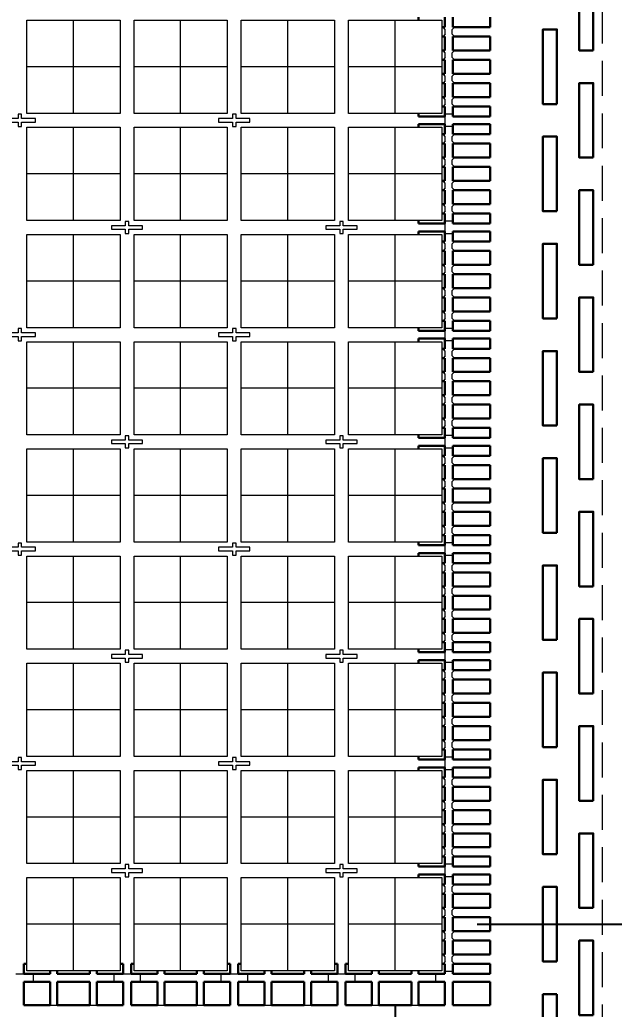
# Model space of a CAD drawing. Extents: x 1030 to 1169, y -270 to -166.
# Drawn here: x 1144.39 to 1157.14, y -256.31 to -235.08 of the extents above; entities that cross this region are included whole.
import ezdxf

# ---------------------------------------------------------------- set-up
doc = ezdxf.new("R2010")
doc.units = 0
doc.header["$LTSCALE"] = 3
doc.header["$MEASUREMENT"] = 0
for name, pattern in [('CENTER', [2, 1.25, -0.25, 0.25, -0.25]), ('HIDDEN', [0.375, 0.25, -0.125]), ('PHANTOM', [2.5, 1.25, -0.25, 0.25, -0.25, 0.25, -0.25])]:
    doc.linetypes.add(name, pattern=pattern)
for name, color, linetype, lineweight in [('CLIN', 1, 'CENTER', 15), ('DIM', 4, 'Continuous', 13), ('FULL METAL', 33, 'HIDDEN', 15), ('HIDN', 6, 'HIDDEN', 15), ('HIDN2', 3, 'HIDDEN', 15), ('OBJ1', 7, 'Continuous', 30), ('OBJ3', 40, 'Continuous', 30), ('PHANTOM', 5, 'PHANTOM', 15), ('SAW', 2, 'HIDDEN', 15)]:
    doc.layers.add(name, color=color, linetype=linetype, lineweight=lineweight)
doc.dimstyles.new('3DEC X 1', dxfattribs={"dimtxt": 1.778, "dimasz": 2.54, "dimexe": 0.762, "dimexo": 0.762, "dimgap": 0.762, "dimtad": 0, "dimdec": 3, "dimzin": 0, "dimdsep": 46, "dimtxsty": 'Standard', "dimcen": 0, "dimadec": 0, "dimazin": 0, "dimtfac": 1, "dimtdec": 3, "dimtofl": 0, "dimtmove": 0, "dimatfit": 3, "dimfxl": 1, "dimtolj": 1, "dimtzin": 0, "dimarcsym": 0})

# ---------------------------------------------------------------- blocks, each defined once
blk = doc.blocks.new('*D4')
at = {"layer": 'Defpoints', "color": 0, "transparency": 16777216}
for p in [(1588.991, -344.469), (1593.441, -347.069), (1588.991, -354.778)]:
    blk.add_point(p, dxfattribs=at)
at = {"layer": 'DIM', "color": 0, "lineweight": -2, "transparency": 16777216}
for p, q in [((1588.991, -345.231), (1588.991, -355.54)), ((1593.441, -347.831), (1593.441, -355.54)), ((1586.451, -354.778), (1583.911, -354.778)), ((1595.981, -354.778), (1598.521, -354.778))]:
    blk.add_line(p, q, dxfattribs=at)
at = {"layer": 'DIM', "color": 0, "transparency": 16777216}
for points in [[(1586.451, -354.355), (1586.451, -355.201), (1588.991, -354.778)], [(1595.981, -354.355), (1595.981, -355.201), (1593.441, -354.778)]]:
    blk.add_solid(points, dxfattribs=at)
at = {"layer": 'DIM', "color": 0, "transparency": 16777216, "insert": (1602.691, -354.778), "char_height": 1.778, "attachment_point": 5}
blk.add_mtext('\\A1;4.450', dxfattribs=at)
blk = doc.blocks.new('*D5')
at = {"layer": 'Defpoints', "color": 0, "transparency": 16777216}
for p in [(1589.991, -343.469), (1602.101, -343.469), (1593.441, -347.069)]:
    blk.add_point(p, dxfattribs=at)
at = {"layer": 'DIM', "color": 0, "lineweight": -2, "transparency": 16777216}
for p, q in [((1602.101, -340.929), (1602.101, -338.389)), ((1590.753, -343.469), (1602.863, -343.469)), ((1594.203, -347.069), (1602.863, -347.069)), ((1602.101, -349.609), (1602.101, -352.149))]:
    blk.add_line(p, q, dxfattribs=at)
at = {"layer": 'DIM', "color": 0, "transparency": 16777216}
for points in [[(1601.677, -340.929), (1602.524, -340.929), (1602.101, -343.469)], [(1601.677, -349.609), (1602.524, -349.609), (1602.101, -347.069)]]:
    blk.add_solid(points, dxfattribs=at)
at = {"layer": 'DIM', "color": 0, "transparency": 16777216, "insert": (1602.101, -334.367), "char_height": 1.778, "attachment_point": 5, "rotation": 90}
blk.add_mtext('\\A1;3.600', dxfattribs=at)

msp = doc.modelspace()

# ---------------------------------------------------------------- linework, layer by layer
at = {"layer": 'CLIN'}
for p, q in [((1145.5382, -237.0839), (1145.5382, -235.0839)), ((1147.8382, -237.0839), (1147.8382, -235.0839)), ((1150.1382, -237.0839), (1150.1382, -235.0839)), ((1152.4382, -237.0839), (1152.4382, -235.0839)), ((1146.5382, -236.0839), (1144.5382, -236.0839)), ((1148.8382, -236.0839), (1146.8382, -236.0839)), ((1151.1382, -236.0839), (1149.1382, -236.0839)), ((1153.4382, -236.0839), (1151.4382, -236.0839)), ((1145.5382, -239.3839), (1145.5382, -237.3839)), ((1147.8382, -239.3839), (1147.8382, -237.3839)), ((1150.1382, -239.3839), (1150.1382, -237.3839)), ((1152.4382, -239.3839), (1152.4382, -237.3839)), ((1146.5382, -238.3839), (1144.5382, -238.3839)), ((1148.8382, -238.3839), (1146.8382, -238.3839)), ((1151.1382, -238.3839), (1149.1382, -238.3839)), ((1153.4382, -238.3839), (1151.4382, -238.3839)), ((1145.5382, -241.6839), (1145.5382, -239.6839)), ((1147.8382, -241.6839), (1147.8382, -239.6839)), ((1150.1382, -241.6839), (1150.1382, -239.6839)), ((1152.4382, -241.6839), (1152.4382, -239.6839)), ((1146.5382, -240.6839), (1144.5382, -240.6839)), ((1148.8382, -240.6839), (1146.8382, -240.6839)), ((1151.1382, -240.6839), (1149.1382, -240.6839)), ((1153.4382, -240.6839), (1151.4382, -240.6839)), ((1145.5382, -243.9839), (1145.5382, -241.9839)), ((1147.8382, -243.9839), (1147.8382, -241.9839)), ((1150.1382, -243.9839), (1150.1382, -241.9839)), ((1152.4382, -243.9839), (1152.4382, -241.9839)), ((1146.5382, -242.9839), (1144.5382, -242.9839)), ((1148.8382, -242.9839), (1146.8382, -242.9839)), ((1151.1382, -242.9839), (1149.1382, -242.9839)), ((1153.4382, -242.9839), (1151.4382, -242.9839)), ((1145.5382, -246.2839), (1145.5382, -244.2839)), ((1147.8382, -246.2839), (1147.8382, -244.2839)), ((1150.1382, -246.2839), (1150.1382, -244.2839)), ((1152.4382, -246.2839), (1152.4382, -244.2839)), ((1146.5382, -245.2839), (1144.5382, -245.2839)), ((1148.8382, -245.2839), (1146.8382, -245.2839)), ((1151.1382, -245.2839), (1149.1382, -245.2839)), ((1153.4382, -245.2839), (1151.4382, -245.2839)), ((1145.5382, -248.5839), (1145.5382, -246.5839)), ((1147.8382, -248.5839), (1147.8382, -246.5839)), ((1150.1382, -248.5839), (1150.1382, -246.5839)), ((1152.4382, -248.5839), (1152.4382, -246.5839)), ((1146.5382, -247.5839), (1144.5382, -247.5839)), ((1148.8382, -247.5839), (1146.8382, -247.5839)), ((1151.1382, -247.5839), (1149.1382, -247.5839)), ((1153.4382, -247.5839), (1151.4382, -247.5839)), ((1145.5382, -250.8839), (1145.5382, -248.8839)), ((1147.8382, -250.8839), (1147.8382, -248.8839)), ((1150.1382, -250.8839), (1150.1382, -248.8839)), ((1152.4382, -250.8839), (1152.4382, -248.8839)), ((1146.5382, -249.8839), (1144.5382, -249.8839)), ((1148.8382, -249.8839), (1146.8382, -249.8839)), ((1151.1382, -249.8839), (1149.1382, -249.8839)), ((1153.4382, -249.8839), (1151.4382, -249.8839)), ((1145.5382, -253.1839), (1145.5382, -251.1839)), ((1147.8382, -253.1839), (1147.8382, -251.1839)), ((1150.1382, -253.1839), (1150.1382, -251.1839)), ((1152.4382, -253.1839), (1152.4382, -251.1839)), ((1146.5382, -252.1839), (1144.5382, -252.1839)), ((1148.8382, -252.1839), (1146.8382, -252.1839)), ((1151.1382, -252.1839), (1149.1382, -252.1839)), ((1153.4382, -252.1839), (1151.4382, -252.1839)), ((1145.5382, -255.4839), (1145.5382, -253.4839)), ((1147.8382, -255.4839), (1147.8382, -253.4839)), ((1150.1382, -255.4839), (1150.1382, -253.4839)), ((1152.4382, -255.4839), (1152.4382, -253.4839)), ((1146.5382, -254.4839), (1144.5382, -254.4839)), ((1148.8382, -254.4839), (1146.8382, -254.4839)), ((1151.1382, -254.4839), (1149.1382, -254.4839)), ((1153.4382, -254.4839), (1151.4382, -254.4839))]:
    msp.add_line(p, q, dxfattribs=at)
at = {"layer": 'FULL METAL'}
for points in [[(1144.0532, -237.2719), (1144.3502, -237.2719), (1144.3502, -237.3639), (1144.4262, -237.3639), (1144.4262, -237.2719), (1144.7232, -237.2719), (1144.7232, -237.1959), (1144.4262, -237.1959), (1144.4262, -237.1039), (1144.3502, -237.1039), (1144.3502, -237.1959), (1144.0532, -237.1959)], [(1148.6532, -237.2719), (1148.9502, -237.2719), (1148.9502, -237.3639), (1149.0262, -237.3639), (1149.0262, -237.2719), (1149.3232, -237.2719), (1149.3232, -237.1959), (1149.0262, -237.1959), (1149.0262, -237.1039), (1148.9502, -237.1039), (1148.9502, -237.1959), (1148.6532, -237.1959)], [(1146.3532, -239.5719), (1146.6502, -239.5719), (1146.6502, -239.6639), (1146.7262, -239.6639), (1146.7262, -239.5719), (1147.0232, -239.5719), (1147.0232, -239.4959), (1146.7262, -239.4959), (1146.7262, -239.4039), (1146.6502, -239.4039), (1146.6502, -239.4959), (1146.3532, -239.4959)], [(1150.9532, -239.5719), (1151.2502, -239.5719), (1151.2502, -239.6639), (1151.3262, -239.6639), (1151.3262, -239.5719), (1151.6232, -239.5719), (1151.6232, -239.4959), (1151.3262, -239.4959), (1151.3262, -239.4039), (1151.2502, -239.4039), (1151.2502, -239.4959), (1150.9532, -239.4959)], [(1144.0532, -241.8719), (1144.3502, -241.8719), (1144.3502, -241.9639), (1144.4262, -241.9639), (1144.4262, -241.8719), (1144.7232, -241.8719), (1144.7232, -241.7959), (1144.4262, -241.7959), (1144.4262, -241.7039), (1144.3502, -241.7039), (1144.3502, -241.7959), (1144.0532, -241.7959)], [(1148.6532, -241.8719), (1148.9502, -241.8719), (1148.9502, -241.9639), (1149.0262, -241.9639), (1149.0262, -241.8719), (1149.3232, -241.8719), (1149.3232, -241.7959), (1149.0262, -241.7959), (1149.0262, -241.7039), (1148.9502, -241.7039), (1148.9502, -241.7959), (1148.6532, -241.7959)], [(1146.3532, -244.1719), (1146.6502, -244.1719), (1146.6502, -244.2639), (1146.7262, -244.2639), (1146.7262, -244.1719), (1147.0232, -244.1719), (1147.0232, -244.0959), (1146.7262, -244.0959), (1146.7262, -244.0039), (1146.6502, -244.0039), (1146.6502, -244.0959), (1146.3532, -244.0959)], [(1150.9532, -244.1719), (1151.2502, -244.1719), (1151.2502, -244.2639), (1151.3262, -244.2639), (1151.3262, -244.1719), (1151.6232, -244.1719), (1151.6232, -244.0959), (1151.3262, -244.0959), (1151.3262, -244.0039), (1151.2502, -244.0039), (1151.2502, -244.0959), (1150.9532, -244.0959)], [(1144.0532, -246.4719), (1144.3502, -246.4719), (1144.3502, -246.5639), (1144.4262, -246.5639), (1144.4262, -246.4719), (1144.7232, -246.4719), (1144.7232, -246.3959), (1144.4262, -246.3959), (1144.4262, -246.3039), (1144.3502, -246.3039), (1144.3502, -246.3959), (1144.0532, -246.3959)], [(1148.6532, -246.4719), (1148.9502, -246.4719), (1148.9502, -246.5639), (1149.0262, -246.5639), (1149.0262, -246.4719), (1149.3232, -246.4719), (1149.3232, -246.3959), (1149.0262, -246.3959), (1149.0262, -246.3039), (1148.9502, -246.3039), (1148.9502, -246.3959), (1148.6532, -246.3959)], [(1146.3532, -248.7719), (1146.6502, -248.7719), (1146.6502, -248.8639), (1146.7262, -248.8639), (1146.7262, -248.7719), (1147.0232, -248.7719), (1147.0232, -248.6959), (1146.7262, -248.6959), (1146.7262, -248.6039), (1146.6502, -248.6039), (1146.6502, -248.6959), (1146.3532, -248.6959)], [(1150.9532, -248.7719), (1151.2502, -248.7719), (1151.2502, -248.8639), (1151.3262, -248.8639), (1151.3262, -248.7719), (1151.6232, -248.7719), (1151.6232, -248.6959), (1151.3262, -248.6959), (1151.3262, -248.6039), (1151.2502, -248.6039), (1151.2502, -248.6959), (1150.9532, -248.6959)], [(1144.0532, -251.0719), (1144.3502, -251.0719), (1144.3502, -251.1639), (1144.4262, -251.1639), (1144.4262, -251.0719), (1144.7232, -251.0719), (1144.7232, -250.9959), (1144.4262, -250.9959), (1144.4262, -250.9039), (1144.3502, -250.9039), (1144.3502, -250.9959), (1144.0532, -250.9959)], [(1148.6532, -251.0719), (1148.9502, -251.0719), (1148.9502, -251.1639), (1149.0262, -251.1639), (1149.0262, -251.0719), (1149.3232, -251.0719), (1149.3232, -250.9959), (1149.0262, -250.9959), (1149.0262, -250.9039), (1148.9502, -250.9039), (1148.9502, -250.9959), (1148.6532, -250.9959)], [(1146.3532, -253.3719), (1146.6502, -253.3719), (1146.6502, -253.4639), (1146.7262, -253.4639), (1146.7262, -253.3719), (1147.0232, -253.3719), (1147.0232, -253.2959), (1146.7262, -253.2959), (1146.7262, -253.2039), (1146.6502, -253.2039), (1146.6502, -253.2959), (1146.3532, -253.2959)], [(1150.9532, -253.3719), (1151.2502, -253.3719), (1151.2502, -253.4639), (1151.3262, -253.4639), (1151.3262, -253.3719), (1151.6232, -253.3719), (1151.6232, -253.2959), (1151.3262, -253.2959), (1151.3262, -253.2039), (1151.2502, -253.2039), (1151.2502, -253.2959), (1150.9532, -253.2959)]]:
    msp.add_lwpolyline(points, close=True, dxfattribs=at)
at = {"layer": 'HIDN'}
msp.add_lwpolyline([(1156.8882, -191.0839), (1039.8882, -191.0839), (1039.8882, -258.0839), (1156.8882, -258.0839)], close=True, dxfattribs=at)
at = {"layer": 'HIDN2'}
for p, q in [((1153.6732, -237.0989), (1153.5032, -237.0989)), ((1153.5032, -237.1489), (1153.5032, -237.3189)), ((1153.6732, -237.3689), (1153.5032, -237.3689)), ((1153.6732, -239.3989), (1153.5032, -239.3989)), ((1153.5032, -239.4489), (1153.5032, -239.6189)), ((1153.6732, -239.6689), (1153.5032, -239.6689)), ((1153.6732, -241.6989), (1153.5032, -241.6989)), ((1153.5032, -241.7489), (1153.5032, -241.9189)), ((1153.6732, -241.9689), (1153.5032, -241.9689)), ((1153.6732, -243.9989), (1153.5032, -243.9989)), ((1153.5032, -244.0489), (1153.5032, -244.2189)), ((1153.6732, -244.2689), (1153.5032, -244.2689)), ((1153.6732, -246.2989), (1153.5032, -246.2989)), ((1153.5032, -246.3489), (1153.5032, -246.5189)), ((1153.6732, -246.5689), (1153.5032, -246.5689)), ((1153.6732, -248.5989), (1153.5032, -248.5989)), ((1153.5032, -248.6489), (1153.5032, -248.8189)), ((1153.6732, -248.8689), (1153.5032, -248.8689)), ((1153.6732, -250.8989), (1153.5032, -250.8989)), ((1153.5032, -250.9489), (1153.5032, -251.1189)), ((1153.6732, -251.1689), (1153.5032, -251.1689)), ((1153.6732, -253.1989), (1153.5032, -253.1989)), ((1153.5032, -253.2489), (1153.5032, -253.4189)), ((1153.6732, -253.4689), (1153.5032, -253.4689)), ((1144.3032, -255.5489), (1144.4732, -255.5489)), ((1144.6732, -255.5489), (1144.6732, -255.7189)), ((1146.4032, -255.5489), (1146.4032, -255.7189)), ((1146.6032, -255.5489), (1146.7732, -255.5489)), ((1146.9732, -255.5489), (1146.9732, -255.7189)), ((1148.7032, -255.5489), (1148.7032, -255.7189)), ((1148.9032, -255.5489), (1149.0732, -255.5489)), ((1149.2732, -255.5489), (1149.2732, -255.7189)), ((1151.0032, -255.5489), (1151.0032, -255.7189)), ((1151.2032, -255.5489), (1151.3732, -255.5489)), ((1151.5732, -255.5489), (1151.5732, -255.7189)), ((1153.3032, -255.5489), (1153.3032, -255.7189)), ((1153.6732, -255.4989), (1153.5032, -255.4989)), ((1145.0382, -256.2189), (1145.1882, -256.2189)), ((1145.8882, -256.2189), (1146.0382, -256.2189)), ((1147.3382, -256.2189), (1147.4882, -256.2189)), ((1148.1882, -256.2189), (1148.3382, -256.2189)), ((1149.6382, -256.2189), (1149.7882, -256.2189)), ((1150.4882, -256.2189), (1150.6382, -256.2189)), ((1151.9382, -256.2189), (1152.0882, -256.2189)), ((1152.7882, -256.2189), (1152.9382, -256.2189))]:
    msp.add_line(p, q, dxfattribs=at)
at = {"layer": 'OBJ1'}
for p, q in [((1155.6062, -256.8019), (1155.6062, -255.9839)), ((1155.6062, -255.9839), (1155.9062, -255.9839)), ((1155.9062, -255.9839), (1155.9062, -257.1019))]:
    msp.add_line(p, q, dxfattribs=at)
for points in [[(1156.6882, -235.7339), (1156.3882, -235.7339), (1156.3882, -234.1339), (1156.6882, -234.1339)], [(1155.9062, -236.8839), (1155.6062, -236.8839), (1155.6062, -235.2839), (1155.9062, -235.2839)], [(1156.6882, -238.0339), (1156.3882, -238.0339), (1156.3882, -236.4339), (1156.6882, -236.4339)], [(1155.9062, -239.1839), (1155.6062, -239.1839), (1155.6062, -237.5839), (1155.9062, -237.5839)], [(1156.6882, -240.3339), (1156.3882, -240.3339), (1156.3882, -238.7339), (1156.6882, -238.7339)], [(1155.9062, -241.4839), (1155.6062, -241.4839), (1155.6062, -239.8839), (1155.9062, -239.8839)], [(1156.6882, -242.6339), (1156.3882, -242.6339), (1156.3882, -241.0339), (1156.6882, -241.0339)], [(1155.9062, -243.7839), (1155.6062, -243.7839), (1155.6062, -242.1839), (1155.9062, -242.1839)], [(1156.6882, -244.9339), (1156.3882, -244.9339), (1156.3882, -243.3339), (1156.6882, -243.3339)], [(1155.9062, -246.0839), (1155.6062, -246.0839), (1155.6062, -244.4839), (1155.9062, -244.4839)], [(1156.6882, -247.2339), (1156.3882, -247.2339), (1156.3882, -245.6339), (1156.6882, -245.6339)], [(1155.9062, -248.3839), (1155.6062, -248.3839), (1155.6062, -246.7839), (1155.9062, -246.7839)], [(1156.6882, -249.5339), (1156.3882, -249.5339), (1156.3882, -247.9339), (1156.6882, -247.9339)], [(1155.9062, -250.6839), (1155.6062, -250.6839), (1155.6062, -249.0839), (1155.9062, -249.0839)], [(1156.6882, -251.8339), (1156.3882, -251.8339), (1156.3882, -250.2339), (1156.6882, -250.2339)], [(1155.9062, -252.9839), (1155.6062, -252.9839), (1155.6062, -251.3839), (1155.9062, -251.3839)], [(1156.6882, -254.1339), (1156.3882, -254.1339), (1156.3882, -252.5339), (1156.6882, -252.5339)], [(1155.9062, -255.2839), (1155.6062, -255.2839), (1155.6062, -253.6839), (1155.9062, -253.6839)], [(1156.6882, -256.4339), (1156.3882, -256.4339), (1156.3882, -254.8339), (1156.6882, -254.8339)]]:
    msp.add_lwpolyline(points, close=True, dxfattribs=at)
at = {"layer": 'OBJ3'}
for p, q in [((1152.9382, -235.0839), (1152.9382, -235.0189)), ((1153.5032, -235.2339), (1153.5032, -235.0189)), ((1153.6732, -235.2339), (1153.6732, -235.0189)), ((1154.4732, -235.0189), (1154.4732, -235.2339)), ((1153.4382, -235.2339), (1153.5032, -235.2339)), ((1154.4732, -235.2339), (1153.6732, -235.2339)), ((1153.4382, -235.4339), (1153.5032, -235.4339)), ((1153.5032, -235.7339), (1153.5032, -235.4339)), ((1153.6732, -235.7339), (1153.6732, -235.4339)), ((1154.4732, -235.4339), (1153.6732, -235.4339)), ((1154.4732, -235.4339), (1154.4732, -235.7339)), ((1153.4382, -235.7339), (1153.5032, -235.7339)), ((1154.4732, -235.7339), (1153.6732, -235.7339)), ((1153.4382, -235.9339), (1153.5032, -235.9339)), ((1153.5032, -236.2339), (1153.5032, -235.9339)), ((1153.6732, -236.2339), (1153.6732, -235.9339)), ((1154.4732, -235.9339), (1153.6732, -235.9339)), ((1154.4732, -235.9339), (1154.4732, -236.2339)), ((1153.4382, -236.2339), (1153.5032, -236.2339)), ((1154.4732, -236.2339), (1153.6732, -236.2339)), ((1153.4382, -236.4339), (1153.5032, -236.4339)), ((1153.5032, -236.7339), (1153.5032, -236.4339)), ((1153.6732, -236.7339), (1153.6732, -236.4339)), ((1154.4732, -236.4339), (1153.6732, -236.4339)), ((1154.4732, -236.4339), (1154.4732, -236.7339)), ((1153.4382, -236.7339), (1153.5032, -236.7339)), ((1153.4382, -236.9339), (1153.5032, -236.9339)), ((1153.4382, -236.9339), (1153.5032, -236.9339)), ((1153.5032, -237.1489), (1153.5032, -236.9339)), ((1153.5032, -237.1489), (1153.5032, -236.9339)), ((1154.4732, -236.7339), (1153.6732, -236.7339)), ((1153.6732, -237.1489), (1153.6732, -236.9339)), ((1154.4732, -236.9339), (1153.6732, -236.9339)), ((1154.4732, -236.9339), (1154.4732, -237.1489)), ((1152.9382, -237.0839), (1152.9382, -237.1489)), ((1152.9382, -237.0839), (1152.9382, -237.1489)), ((1153.5032, -237.1489), (1152.9382, -237.1489)), ((1152.9382, -237.1489), (1153.5032, -237.1489)), ((1153.6732, -237.1489), (1154.4732, -237.1489)), ((1153.5032, -237.3189), (1152.9382, -237.3189)), ((1152.9382, -237.3839), (1152.9382, -237.3189)), ((1153.5032, -237.5339), (1153.5032, -237.3189)), ((1154.4732, -237.3189), (1153.6732, -237.3189)), ((1153.6732, -237.5339), (1153.6732, -237.3189)), ((1154.4732, -237.3189), (1154.4732, -237.5339)), ((1153.4382, -237.5339), (1153.5032, -237.5339)), ((1154.4732, -237.5339), (1153.6732, -237.5339)), ((1153.4382, -237.7339), (1153.5032, -237.7339)), ((1153.5032, -238.0339), (1153.5032, -237.7339)), ((1153.6732, -238.0339), (1153.6732, -237.7339)), ((1154.4732, -237.7339), (1153.6732, -237.7339)), ((1154.4732, -237.7339), (1154.4732, -238.0339)), ((1153.4382, -238.0339), (1153.5032, -238.0339)), ((1154.4732, -238.0339), (1153.6732, -238.0339)), ((1153.4382, -238.2339), (1153.5032, -238.2339)), ((1153.5032, -238.5339), (1153.5032, -238.2339)), ((1153.6732, -238.5339), (1153.6732, -238.2339)), ((1154.4732, -238.2339), (1153.6732, -238.2339)), ((1154.4732, -238.2339), (1154.4732, -238.5339)), ((1153.4382, -238.5339), (1153.5032, -238.5339)), ((1154.4732, -238.5339), (1153.6732, -238.5339)), ((1153.4382, -238.7339), (1153.5032, -238.7339)), ((1153.5032, -239.0339), (1153.5032, -238.7339)), ((1153.6732, -239.0339), (1153.6732, -238.7339)), ((1154.4732, -238.7339), (1153.6732, -238.7339)), ((1154.4732, -238.7339), (1154.4732, -239.0339)), ((1153.4382, -239.0339), (1153.5032, -239.0339)), ((1154.4732, -239.0339), (1153.6732, -239.0339)), ((1153.4382, -239.2339), (1153.5032, -239.2339)), ((1153.4382, -239.2339), (1153.5032, -239.2339)), ((1153.5032, -239.4489), (1153.5032, -239.2339)), ((1153.5032, -239.4489), (1153.5032, -239.2339)), ((1153.6732, -239.4489), (1153.6732, -239.2339)), ((1154.4732, -239.2339), (1153.6732, -239.2339)), ((1154.4732, -239.2339), (1154.4732, -239.4489)), ((1152.9382, -239.3839), (1152.9382, -239.4489)), ((1152.9382, -239.3839), (1152.9382, -239.4489)), ((1153.5032, -239.4489), (1152.9382, -239.4489)), ((1152.9382, -239.4489), (1153.5032, -239.4489)), ((1153.6732, -239.4489), (1154.4732, -239.4489)), ((1153.5032, -239.6189), (1152.9382, -239.6189)), ((1152.9382, -239.6839), (1152.9382, -239.6189)), ((1153.5032, -239.8339), (1153.5032, -239.6189)), ((1154.4732, -239.6189), (1153.6732, -239.6189)), ((1153.6732, -239.8339), (1153.6732, -239.6189)), ((1154.4732, -239.6189), (1154.4732, -239.8339)), ((1153.4382, -239.8339), (1153.5032, -239.8339)), ((1154.4732, -239.8339), (1153.6732, -239.8339)), ((1153.4382, -240.0339), (1153.5032, -240.0339)), ((1153.5032, -240.3339), (1153.5032, -240.0339)), ((1153.6732, -240.3339), (1153.6732, -240.0339)), ((1154.4732, -240.0339), (1153.6732, -240.0339)), ((1154.4732, -240.0339), (1154.4732, -240.3339)), ((1153.4382, -240.3339), (1153.5032, -240.3339)), ((1154.4732, -240.3339), (1153.6732, -240.3339)), ((1153.4382, -240.5339), (1153.5032, -240.5339)), ((1153.5032, -240.8339), (1153.5032, -240.5339)), ((1153.6732, -240.8339), (1153.6732, -240.5339)), ((1154.4732, -240.5339), (1153.6732, -240.5339)), ((1154.4732, -240.5339), (1154.4732, -240.8339)), ((1153.4382, -240.8339), (1153.5032, -240.8339)), ((1154.4732, -240.8339), (1153.6732, -240.8339)), ((1153.4382, -241.0339), (1153.5032, -241.0339)), ((1153.5032, -241.3339), (1153.5032, -241.0339)), ((1153.6732, -241.3339), (1153.6732, -241.0339)), ((1154.4732, -241.0339), (1153.6732, -241.0339)), ((1154.4732, -241.0339), (1154.4732, -241.3339)), ((1153.4382, -241.3339), (1153.5032, -241.3339)), ((1154.4732, -241.3339), (1153.6732, -241.3339)), ((1153.4382, -241.5339), (1153.5032, -241.5339)), ((1153.4382, -241.5339), (1153.5032, -241.5339)), ((1153.5032, -241.7489), (1153.5032, -241.5339)), ((1153.5032, -241.7489), (1153.5032, -241.5339)), ((1153.6732, -241.7489), (1153.6732, -241.5339)), ((1154.4732, -241.5339), (1153.6732, -241.5339)), ((1154.4732, -241.5339), (1154.4732, -241.7489)), ((1152.9382, -241.6839), (1152.9382, -241.7489)), ((1152.9382, -241.6839), (1152.9382, -241.7489)), ((1153.5032, -241.7489), (1152.9382, -241.7489)), ((1152.9382, -241.7489), (1153.5032, -241.7489)), ((1153.6732, -241.7489), (1154.4732, -241.7489)), ((1153.5032, -241.9189), (1152.9382, -241.9189)), ((1152.9382, -241.9839), (1152.9382, -241.9189)), ((1153.5032, -242.1339), (1153.5032, -241.9189)), ((1154.4732, -241.9189), (1153.6732, -241.9189)), ((1153.6732, -242.1339), (1153.6732, -241.9189)), ((1154.4732, -241.9189), (1154.4732, -242.1339)), ((1153.4382, -242.1339), (1153.5032, -242.1339)), ((1154.4732, -242.1339), (1153.6732, -242.1339)), ((1153.4382, -242.3339), (1153.5032, -242.3339)), ((1153.5032, -242.6339), (1153.5032, -242.3339)), ((1153.6732, -242.6339), (1153.6732, -242.3339)), ((1154.4732, -242.3339), (1153.6732, -242.3339)), ((1154.4732, -242.3339), (1154.4732, -242.6339)), ((1153.4382, -242.6339), (1153.5032, -242.6339)), ((1154.4732, -242.6339), (1153.6732, -242.6339)), ((1153.4382, -242.8339), (1153.5032, -242.8339)), ((1153.5032, -243.1339), (1153.5032, -242.8339)), ((1153.6732, -243.1339), (1153.6732, -242.8339)), ((1154.4732, -242.8339), (1153.6732, -242.8339)), ((1154.4732, -242.8339), (1154.4732, -243.1339)), ((1153.4382, -243.1339), (1153.5032, -243.1339)), ((1154.4732, -243.1339), (1153.6732, -243.1339)), ((1153.4382, -243.3339), (1153.5032, -243.3339)), ((1153.5032, -243.6339), (1153.5032, -243.3339)), ((1153.6732, -243.6339), (1153.6732, -243.3339)), ((1154.4732, -243.3339), (1153.6732, -243.3339)), ((1154.4732, -243.3339), (1154.4732, -243.6339)), ((1153.4382, -243.6339), (1153.5032, -243.6339)), ((1154.4732, -243.6339), (1153.6732, -243.6339)), ((1153.4382, -243.8339), (1153.5032, -243.8339)), ((1153.4382, -243.8339), (1153.5032, -243.8339)), ((1153.5032, -244.0489), (1153.5032, -243.8339)), ((1153.5032, -244.0489), (1153.5032, -243.8339)), ((1153.6732, -244.0489), (1153.6732, -243.8339)), ((1154.4732, -243.8339), (1153.6732, -243.8339)), ((1154.4732, -243.8339), (1154.4732, -244.0489)), ((1152.9382, -243.9839), (1152.9382, -244.0489)), ((1152.9382, -243.9839), (1152.9382, -244.0489)), ((1153.5032, -244.0489), (1152.9382, -244.0489)), ((1152.9382, -244.0489), (1153.5032, -244.0489)), ((1153.6732, -244.0489), (1154.4732, -244.0489)), ((1153.5032, -244.2189), (1152.9382, -244.2189)), ((1152.9382, -244.2839), (1152.9382, -244.2189)), ((1153.5032, -244.4339), (1153.5032, -244.2189)), ((1154.4732, -244.2189), (1153.6732, -244.2189)), ((1153.6732, -244.4339), (1153.6732, -244.2189)), ((1154.4732, -244.2189), (1154.4732, -244.4339)), ((1153.4382, -244.4339), (1153.5032, -244.4339)), ((1154.4732, -244.4339), (1153.6732, -244.4339)), ((1153.4382, -244.6339), (1153.5032, -244.6339)), ((1153.5032, -244.9339), (1153.5032, -244.6339)), ((1153.6732, -244.9339), (1153.6732, -244.6339)), ((1154.4732, -244.6339), (1153.6732, -244.6339)), ((1154.4732, -244.6339), (1154.4732, -244.9339)), ((1153.4382, -244.9339), (1153.5032, -244.9339)), ((1154.4732, -244.9339), (1153.6732, -244.9339)), ((1153.4382, -245.1339), (1153.5032, -245.1339)), ((1153.5032, -245.4339), (1153.5032, -245.1339)), ((1153.6732, -245.4339), (1153.6732, -245.1339)), ((1154.4732, -245.1339), (1153.6732, -245.1339)), ((1154.4732, -245.1339), (1154.4732, -245.4339)), ((1153.4382, -245.4339), (1153.5032, -245.4339)), ((1154.4732, -245.4339), (1153.6732, -245.4339)), ((1153.4382, -245.6339), (1153.5032, -245.6339)), ((1153.5032, -245.9339), (1153.5032, -245.6339)), ((1153.6732, -245.9339), (1153.6732, -245.6339)), ((1154.4732, -245.6339), (1153.6732, -245.6339)), ((1154.4732, -245.6339), (1154.4732, -245.9339)), ((1153.4382, -245.9339), (1153.5032, -245.9339)), ((1154.4732, -245.9339), (1153.6732, -245.9339)), ((1152.9382, -246.2839), (1152.9382, -246.3489)), ((1152.9382, -246.2839), (1152.9382, -246.3489)), ((1153.4382, -246.1339), (1153.5032, -246.1339)), ((1153.4382, -246.1339), (1153.5032, -246.1339)), ((1153.5032, -246.3489), (1153.5032, -246.1339)), ((1153.5032, -246.3489), (1153.5032, -246.1339)), ((1153.6732, -246.3489), (1153.6732, -246.1339)), ((1154.4732, -246.1339), (1153.6732, -246.1339)), ((1154.4732, -246.1339), (1154.4732, -246.3489)), ((1153.5032, -246.3489), (1152.9382, -246.3489)), ((1152.9382, -246.3489), (1153.5032, -246.3489)), ((1153.6732, -246.3489), (1154.4732, -246.3489)), ((1153.5032, -246.5189), (1152.9382, -246.5189)), ((1152.9382, -246.5839), (1152.9382, -246.5189)), ((1153.5032, -246.7339), (1153.5032, -246.5189)), ((1154.4732, -246.5189), (1153.6732, -246.5189)), ((1153.6732, -246.7339), (1153.6732, -246.5189)), ((1154.4732, -246.5189), (1154.4732, -246.7339)), ((1153.4382, -246.7339), (1153.5032, -246.7339)), ((1154.4732, -246.7339), (1153.6732, -246.7339)), ((1153.4382, -246.9339), (1153.5032, -246.9339)), ((1153.5032, -247.2339), (1153.5032, -246.9339)), ((1153.6732, -247.2339), (1153.6732, -246.9339)), ((1154.4732, -246.9339), (1153.6732, -246.9339)), ((1154.4732, -246.9339), (1154.4732, -247.2339)), ((1153.4382, -247.2339), (1153.5032, -247.2339)), ((1154.4732, -247.2339), (1153.6732, -247.2339)), ((1153.4382, -247.4339), (1153.5032, -247.4339)), ((1153.5032, -247.7339), (1153.5032, -247.4339)), ((1153.6732, -247.7339), (1153.6732, -247.4339)), ((1154.4732, -247.4339), (1153.6732, -247.4339)), ((1154.4732, -247.4339), (1154.4732, -247.7339)), ((1153.4382, -247.7339), (1153.5032, -247.7339)), ((1154.4732, -247.7339), (1153.6732, -247.7339)), ((1153.4382, -247.9339), (1153.5032, -247.9339)), ((1153.5032, -248.2339), (1153.5032, -247.9339)), ((1153.6732, -248.2339), (1153.6732, -247.9339)), ((1154.4732, -247.9339), (1153.6732, -247.9339)), ((1154.4732, -247.9339), (1154.4732, -248.2339)), ((1153.4382, -248.2339), (1153.5032, -248.2339)), ((1154.4732, -248.2339), (1153.6732, -248.2339)), ((1152.9382, -248.5839), (1152.9382, -248.6489)), ((1152.9382, -248.5839), (1152.9382, -248.6489)), ((1153.4382, -248.4339), (1153.5032, -248.4339)), ((1153.4382, -248.4339), (1153.5032, -248.4339)), ((1153.5032, -248.6489), (1153.5032, -248.4339)), ((1153.5032, -248.6489), (1153.5032, -248.4339)), ((1153.6732, -248.6489), (1153.6732, -248.4339)), ((1154.4732, -248.4339), (1153.6732, -248.4339)), ((1154.4732, -248.4339), (1154.4732, -248.6489)), ((1153.5032, -248.6489), (1152.9382, -248.6489)), ((1152.9382, -248.6489), (1153.5032, -248.6489)), ((1153.5032, -248.8189), (1152.9382, -248.8189)), ((1152.9382, -248.8839), (1152.9382, -248.8189)), ((1153.5032, -249.0339), (1153.5032, -248.8189)), ((1153.6732, -248.6489), (1154.4732, -248.6489)), ((1154.4732, -248.8189), (1153.6732, -248.8189)), ((1153.6732, -249.0339), (1153.6732, -248.8189)), ((1154.4732, -248.8189), (1154.4732, -249.0339)), ((1153.4382, -249.0339), (1153.5032, -249.0339)), ((1154.4732, -249.0339), (1153.6732, -249.0339)), ((1153.4382, -249.2339), (1153.5032, -249.2339)), ((1153.5032, -249.5339), (1153.5032, -249.2339)), ((1153.6732, -249.5339), (1153.6732, -249.2339)), ((1154.4732, -249.2339), (1153.6732, -249.2339)), ((1154.4732, -249.2339), (1154.4732, -249.5339)), ((1153.4382, -249.5339), (1153.5032, -249.5339)), ((1154.4732, -249.5339), (1153.6732, -249.5339)), ((1153.4382, -249.7339), (1153.5032, -249.7339)), ((1153.5032, -250.0339), (1153.5032, -249.7339)), ((1153.6732, -250.0339), (1153.6732, -249.7339)), ((1154.4732, -249.7339), (1153.6732, -249.7339)), ((1154.4732, -249.7339), (1154.4732, -250.0339)), ((1153.4382, -250.0339), (1153.5032, -250.0339)), ((1154.4732, -250.0339), (1153.6732, -250.0339)), ((1153.4382, -250.2339), (1153.5032, -250.2339)), ((1153.5032, -250.5339), (1153.5032, -250.2339)), ((1153.6732, -250.5339), (1153.6732, -250.2339)), ((1154.4732, -250.2339), (1153.6732, -250.2339)), ((1154.4732, -250.2339), (1154.4732, -250.5339)), ((1153.4382, -250.5339), (1153.5032, -250.5339)), ((1153.4382, -250.7339), (1153.5032, -250.7339)), ((1153.4382, -250.7339), (1153.5032, -250.7339)), ((1153.5032, -250.9489), (1153.5032, -250.7339)), ((1153.5032, -250.9489), (1153.5032, -250.7339)), ((1154.4732, -250.5339), (1153.6732, -250.5339)), ((1153.6732, -250.9489), (1153.6732, -250.7339)), ((1154.4732, -250.7339), (1153.6732, -250.7339)), ((1154.4732, -250.7339), (1154.4732, -250.9489)), ((1152.9382, -250.8839), (1152.9382, -250.9489)), ((1152.9382, -250.8839), (1152.9382, -250.9489)), ((1153.5032, -250.9489), (1152.9382, -250.9489)), ((1152.9382, -250.9489), (1153.5032, -250.9489)), ((1153.6732, -250.9489), (1154.4732, -250.9489)), ((1153.5032, -251.1189), (1152.9382, -251.1189)), ((1152.9382, -251.1839), (1152.9382, -251.1189)), ((1153.5032, -251.3339), (1153.5032, -251.1189)), ((1154.4732, -251.1189), (1153.6732, -251.1189)), ((1153.6732, -251.3339), (1153.6732, -251.1189)), ((1154.4732, -251.1189), (1154.4732, -251.3339)), ((1153.4382, -251.3339), (1153.5032, -251.3339)), ((1154.4732, -251.3339), (1153.6732, -251.3339)), ((1153.4382, -251.5339), (1153.5032, -251.5339)), ((1153.5032, -251.8339), (1153.5032, -251.5339)), ((1153.6732, -251.8339), (1153.6732, -251.5339)), ((1154.4732, -251.5339), (1153.6732, -251.5339)), ((1154.4732, -251.5339), (1154.4732, -251.8339)), ((1153.4382, -251.8339), (1153.5032, -251.8339)), ((1154.4732, -251.8339), (1153.6732, -251.8339)), ((1153.4382, -252.0339), (1153.5032, -252.0339)), ((1153.5032, -252.3339), (1153.5032, -252.0339)), ((1153.6732, -252.3339), (1153.6732, -252.0339)), ((1154.4732, -252.0339), (1153.6732, -252.0339)), ((1154.4732, -252.0339), (1154.4732, -252.3339)), ((1153.4382, -252.3339), (1153.5032, -252.3339)), ((1154.4732, -252.3339), (1153.6732, -252.3339)), ((1153.4382, -252.5339), (1153.5032, -252.5339)), ((1153.5032, -252.8339), (1153.5032, -252.5339)), ((1153.6732, -252.8339), (1153.6732, -252.5339)), ((1154.4732, -252.5339), (1153.6732, -252.5339)), ((1154.4732, -252.5339), (1154.4732, -252.8339)), ((1153.4382, -252.8339), (1153.5032, -252.8339)), ((1154.4732, -252.8339), (1153.6732, -252.8339)), ((1153.4382, -253.0339), (1153.5032, -253.0339)), ((1153.4382, -253.0339), (1153.5032, -253.0339)), ((1153.5032, -253.2489), (1153.5032, -253.0339)), ((1153.5032, -253.2489), (1153.5032, -253.0339)), ((1153.6732, -253.2489), (1153.6732, -253.0339)), ((1154.4732, -253.0339), (1153.6732, -253.0339)), ((1154.4732, -253.0339), (1154.4732, -253.2489)), ((1152.9382, -253.1839), (1152.9382, -253.2489)), ((1152.9382, -253.1839), (1152.9382, -253.2489)), ((1153.5032, -253.2489), (1152.9382, -253.2489)), ((1152.9382, -253.2489), (1153.5032, -253.2489)), ((1153.6732, -253.2489), (1154.4732, -253.2489)), ((1153.5032, -253.4189), (1152.9382, -253.4189)), ((1152.9382, -253.4839), (1152.9382, -253.4189)), ((1153.5032, -253.6339), (1153.5032, -253.4189)), ((1154.4732, -253.4189), (1153.6732, -253.4189)), ((1153.6732, -253.6339), (1153.6732, -253.4189)), ((1154.4732, -253.4189), (1154.4732, -253.6339)), ((1153.4382, -253.6339), (1153.5032, -253.6339)), ((1154.4732, -253.6339), (1153.6732, -253.6339)), ((1153.4382, -253.8339), (1153.5032, -253.8339)), ((1153.5032, -254.1339), (1153.5032, -253.8339)), ((1153.6732, -254.1339), (1153.6732, -253.8339)), ((1154.4732, -253.8339), (1153.6732, -253.8339)), ((1154.4732, -253.8339), (1154.4732, -254.1339)), ((1153.4382, -254.1339), (1153.5032, -254.1339)), ((1154.4732, -254.1339), (1153.6732, -254.1339)), ((1153.4382, -254.3339), (1153.5032, -254.3339)), ((1153.5032, -254.6339), (1153.5032, -254.3339)), ((1153.6732, -254.6339), (1153.6732, -254.3339)), ((1154.4732, -254.3339), (1153.6732, -254.3339)), ((1154.4732, -254.3339), (1154.4732, -254.6339)), ((1153.4382, -254.6339), (1153.5032, -254.6339)), ((1154.4732, -254.6339), (1153.6732, -254.6339)), ((1153.4382, -254.8339), (1153.5032, -254.8339)), ((1153.5032, -255.1339), (1153.5032, -254.8339)), ((1153.6732, -255.1339), (1153.6732, -254.8339)), ((1154.4732, -254.8339), (1153.6732, -254.8339)), ((1154.4732, -254.8339), (1154.4732, -255.1339)), ((1153.4382, -255.1339), (1153.5032, -255.1339)), ((1154.4732, -255.1339), (1153.6732, -255.1339)), ((1144.4732, -255.5489), (1144.4732, -255.3339)), ((1144.5382, -255.3339), (1144.4732, -255.3339)), ((1146.5382, -255.3339), (1146.6032, -255.3339)), ((1146.6032, -255.5489), (1146.6032, -255.3339)), ((1146.7732, -255.5489), (1146.7732, -255.3339)), ((1146.8382, -255.3339), (1146.7732, -255.3339)), ((1148.8382, -255.3339), (1148.9032, -255.3339)), ((1148.9032, -255.5489), (1148.9032, -255.3339)), ((1149.0732, -255.5489), (1149.0732, -255.3339)), ((1149.1382, -255.3339), (1149.0732, -255.3339)), ((1151.1382, -255.3339), (1151.2032, -255.3339)), ((1151.2032, -255.5489), (1151.2032, -255.3339)), ((1151.3732, -255.5489), (1151.3732, -255.3339)), ((1151.4382, -255.3339), (1151.3732, -255.3339)), ((1153.4382, -255.3339), (1153.5032, -255.3339)), ((1153.4382, -255.3339), (1153.5032, -255.3339)), ((1153.5032, -255.5489), (1153.5032, -255.3339)), ((1153.5032, -255.5489), (1153.5032, -255.3339)), ((1153.6732, -255.5489), (1153.6732, -255.3339)), ((1154.4732, -255.3339), (1153.6732, -255.3339)), ((1154.4732, -255.3339), (1154.4732, -255.5489)), ((1145.0382, -255.5489), (1144.4732, -255.5489)), ((1145.0382, -255.4839), (1145.0382, -255.5489)), ((1145.1882, -255.4839), (1145.1882, -255.5489)), ((1145.8882, -255.5489), (1145.1882, -255.5489)), ((1145.8882, -255.4839), (1145.8882, -255.5489)), ((1146.0382, -255.4839), (1146.0382, -255.5489)), ((1146.6032, -255.5489), (1146.0382, -255.5489)), ((1147.3382, -255.5489), (1146.7732, -255.5489)), ((1147.3382, -255.4839), (1147.3382, -255.5489)), ((1147.4882, -255.4839), (1147.4882, -255.5489)), ((1148.1882, -255.5489), (1147.4882, -255.5489)), ((1148.1882, -255.4839), (1148.1882, -255.5489)), ((1148.3382, -255.4839), (1148.3382, -255.5489)), ((1148.9032, -255.5489), (1148.3382, -255.5489)), ((1149.6382, -255.5489), (1149.0732, -255.5489)), ((1149.6382, -255.4839), (1149.6382, -255.5489)), ((1149.7882, -255.4839), (1149.7882, -255.5489)), ((1150.4882, -255.5489), (1149.7882, -255.5489)), ((1150.4882, -255.4839), (1150.4882, -255.5489)), ((1150.6382, -255.4839), (1150.6382, -255.5489)), ((1151.2032, -255.5489), (1150.6382, -255.5489)), ((1151.9382, -255.5489), (1151.3732, -255.5489)), ((1151.9382, -255.4839), (1151.9382, -255.5489)), ((1152.0882, -255.4839), (1152.0882, -255.5489)), ((1152.7882, -255.5489), (1152.0882, -255.5489)), ((1152.7882, -255.4839), (1152.7882, -255.5489)), ((1152.9382, -255.4839), (1152.9382, -255.5489)), ((1152.9382, -255.4839), (1152.9382, -255.5489)), ((1153.5032, -255.5489), (1152.9382, -255.5489)), ((1152.9382, -255.5489), (1153.5032, -255.5489)), ((1153.6732, -255.5489), (1154.4732, -255.5489)), ((1144.4732, -255.7189), (1145.0382, -255.7189)), ((1144.4732, -256.2189), (1144.4732, -255.7189)), ((1145.0382, -256.2189), (1145.0382, -255.7189)), ((1145.1882, -255.7189), (1145.8882, -255.7189)), ((1145.1882, -256.2189), (1145.1882, -255.7189)), ((1145.8882, -256.2189), (1145.8882, -255.7189)), ((1146.0382, -255.7189), (1146.6032, -255.7189)), ((1146.0382, -256.2189), (1146.0382, -255.7189)), ((1146.6032, -256.2189), (1146.6032, -255.7189)), ((1146.7732, -255.7189), (1147.3382, -255.7189)), ((1146.7732, -256.2189), (1146.7732, -255.7189)), ((1147.3382, -256.2189), (1147.3382, -255.7189)), ((1147.4882, -255.7189), (1148.1882, -255.7189)), ((1147.4882, -256.2189), (1147.4882, -255.7189)), ((1148.1882, -256.2189), (1148.1882, -255.7189)), ((1148.3382, -255.7189), (1148.9032, -255.7189)), ((1148.3382, -256.2189), (1148.3382, -255.7189)), ((1148.9032, -256.2189), (1148.9032, -255.7189)), ((1149.0732, -255.7189), (1149.6382, -255.7189)), ((1149.0732, -256.2189), (1149.0732, -255.7189)), ((1149.6382, -256.2189), (1149.6382, -255.7189)), ((1149.7882, -255.7189), (1150.4882, -255.7189)), ((1149.7882, -256.2189), (1149.7882, -255.7189)), ((1150.4882, -256.2189), (1150.4882, -255.7189)), ((1150.6382, -255.7189), (1151.2032, -255.7189)), ((1150.6382, -256.2189), (1150.6382, -255.7189)), ((1151.2032, -256.2189), (1151.2032, -255.7189)), ((1151.3732, -255.7189), (1151.9382, -255.7189)), ((1151.3732, -256.2189), (1151.3732, -255.7189)), ((1151.9382, -256.2189), (1151.9382, -255.7189)), ((1152.0882, -255.7189), (1152.7882, -255.7189)), ((1152.0882, -256.2189), (1152.0882, -255.7189)), ((1152.7882, -256.2189), (1152.7882, -255.7189)), ((1152.9382, -255.7189), (1153.5032, -255.7189)), ((1152.9382, -256.2189), (1152.9382, -255.7189)), ((1153.5032, -256.2189), (1153.5032, -255.7189)), ((1153.6732, -255.7189), (1153.6732, -256.2189)), ((1153.6732, -255.7189), (1154.4732, -255.7189)), ((1154.4732, -255.7189), (1154.4732, -256.2189)), ((1145.0382, -256.2189), (1144.4732, -256.2189)), ((1145.8882, -256.2189), (1145.1882, -256.2189)), ((1146.6032, -256.2189), (1146.0382, -256.2189)), ((1147.3382, -256.2189), (1146.7732, -256.2189)), ((1148.1882, -256.2189), (1147.4882, -256.2189)), ((1148.9032, -256.2189), (1148.3382, -256.2189)), ((1149.6382, -256.2189), (1149.0732, -256.2189)), ((1150.4882, -256.2189), (1149.7882, -256.2189)), ((1151.2032, -256.2189), (1150.6382, -256.2189)), ((1151.9382, -256.2189), (1151.3732, -256.2189)), ((1152.7882, -256.2189), (1152.0882, -256.2189)), ((1153.5032, -256.2189), (1152.9382, -256.2189)), ((1154.4732, -256.2189), (1153.6732, -256.2189))]:
    msp.add_line(p, q, dxfattribs=at)
at = {"layer": 'PHANTOM'}
for points in [[(1146.5382, -237.0839), (1144.5382, -237.0839), (1144.5382, -235.0839), (1146.5382, -235.0839)], [(1148.8382, -237.0839), (1146.8382, -237.0839), (1146.8382, -235.0839), (1148.8382, -235.0839)], [(1151.1382, -237.0839), (1149.1382, -237.0839), (1149.1382, -235.0839), (1151.1382, -235.0839)], [(1153.4382, -237.0839), (1151.4382, -237.0839), (1151.4382, -235.0839), (1153.4382, -235.0839)], [(1146.5382, -239.3839), (1144.5382, -239.3839), (1144.5382, -237.3839), (1146.5382, -237.3839)], [(1148.8382, -239.3839), (1146.8382, -239.3839), (1146.8382, -237.3839), (1148.8382, -237.3839)], [(1151.1382, -239.3839), (1149.1382, -239.3839), (1149.1382, -237.3839), (1151.1382, -237.3839)], [(1153.4382, -239.3839), (1151.4382, -239.3839), (1151.4382, -237.3839), (1153.4382, -237.3839)], [(1146.5382, -241.6839), (1144.5382, -241.6839), (1144.5382, -239.6839), (1146.5382, -239.6839)], [(1148.8382, -241.6839), (1146.8382, -241.6839), (1146.8382, -239.6839), (1148.8382, -239.6839)], [(1151.1382, -241.6839), (1149.1382, -241.6839), (1149.1382, -239.6839), (1151.1382, -239.6839)], [(1153.4382, -241.6839), (1151.4382, -241.6839), (1151.4382, -239.6839), (1153.4382, -239.6839)], [(1146.5382, -243.9839), (1144.5382, -243.9839), (1144.5382, -241.9839), (1146.5382, -241.9839)], [(1148.8382, -243.9839), (1146.8382, -243.9839), (1146.8382, -241.9839), (1148.8382, -241.9839)], [(1151.1382, -243.9839), (1149.1382, -243.9839), (1149.1382, -241.9839), (1151.1382, -241.9839)], [(1153.4382, -243.9839), (1151.4382, -243.9839), (1151.4382, -241.9839), (1153.4382, -241.9839)], [(1146.5382, -246.2839), (1144.5382, -246.2839), (1144.5382, -244.2839), (1146.5382, -244.2839)], [(1148.8382, -246.2839), (1146.8382, -246.2839), (1146.8382, -244.2839), (1148.8382, -244.2839)], [(1151.1382, -246.2839), (1149.1382, -246.2839), (1149.1382, -244.2839), (1151.1382, -244.2839)], [(1153.4382, -246.2839), (1151.4382, -246.2839), (1151.4382, -244.2839), (1153.4382, -244.2839)], [(1146.5382, -248.5839), (1144.5382, -248.5839), (1144.5382, -246.5839), (1146.5382, -246.5839)], [(1148.8382, -248.5839), (1146.8382, -248.5839), (1146.8382, -246.5839), (1148.8382, -246.5839)], [(1151.1382, -248.5839), (1149.1382, -248.5839), (1149.1382, -246.5839), (1151.1382, -246.5839)], [(1153.4382, -248.5839), (1151.4382, -248.5839), (1151.4382, -246.5839), (1153.4382, -246.5839)], [(1146.5382, -250.8839), (1144.5382, -250.8839), (1144.5382, -248.8839), (1146.5382, -248.8839)], [(1148.8382, -250.8839), (1146.8382, -250.8839), (1146.8382, -248.8839), (1148.8382, -248.8839)], [(1151.1382, -250.8839), (1149.1382, -250.8839), (1149.1382, -248.8839), (1151.1382, -248.8839)], [(1153.4382, -250.8839), (1151.4382, -250.8839), (1151.4382, -248.8839), (1153.4382, -248.8839)], [(1146.5382, -253.1839), (1144.5382, -253.1839), (1144.5382, -251.1839), (1146.5382, -251.1839)], [(1148.8382, -253.1839), (1146.8382, -253.1839), (1146.8382, -251.1839), (1148.8382, -251.1839)], [(1151.1382, -253.1839), (1149.1382, -253.1839), (1149.1382, -251.1839), (1151.1382, -251.1839)], [(1153.4382, -253.1839), (1151.4382, -253.1839), (1151.4382, -251.1839), (1153.4382, -251.1839)], [(1146.5382, -255.4839), (1144.5382, -255.4839), (1144.5382, -253.4839), (1146.5382, -253.4839)], [(1148.8382, -255.4839), (1146.8382, -255.4839), (1146.8382, -253.4839), (1148.8382, -253.4839)], [(1151.1382, -255.4839), (1149.1382, -255.4839), (1149.1382, -253.4839), (1151.1382, -253.4839)], [(1153.4382, -255.4839), (1151.4382, -255.4839), (1151.4382, -253.4839), (1153.4382, -253.4839)]]:
    msp.add_lwpolyline(points, close=True, dxfattribs=at)
at = {"layer": 'SAW'}
for p, q in [((1153.5132, -235.2839), (1153.4652, -235.2339)), ((1153.6632, -235.2839), (1153.7112, -235.2339)), ((1153.5132, -235.3839), (1153.4652, -235.4339)), ((1153.5132, -235.3839), (1153.5132, -235.2839)), ((1153.6632, -235.3839), (1153.6632, -235.2839)), ((1153.6632, -235.3839), (1153.7112, -235.4339)), ((1153.5132, -235.7839), (1153.4652, -235.7339)), ((1153.5132, -235.8839), (1153.5132, -235.7839)), ((1153.6632, -235.7839), (1153.7112, -235.7339)), ((1153.6632, -235.8839), (1153.6632, -235.7839)), ((1153.5132, -235.8839), (1153.4652, -235.9339)), ((1153.6632, -235.8839), (1153.7112, -235.9339)), ((1153.5132, -236.2839), (1153.4652, -236.2339)), ((1153.5132, -236.3839), (1153.5132, -236.2839)), ((1153.6632, -236.2839), (1153.7112, -236.2339)), ((1153.6632, -236.3839), (1153.6632, -236.2839)), ((1153.5132, -236.3839), (1153.4652, -236.4339)), ((1153.6632, -236.3839), (1153.7112, -236.4339)), ((1153.5132, -236.7839), (1153.4652, -236.7339)), ((1153.5132, -236.8839), (1153.4652, -236.9339)), ((1153.5132, -236.8839), (1153.5132, -236.7839)), ((1153.6632, -236.7839), (1153.7112, -236.7339)), ((1153.6632, -236.8839), (1153.6632, -236.7839)), ((1153.6632, -236.8839), (1153.7112, -236.9339)), ((1153.5132, -237.5839), (1153.4652, -237.5339)), ((1153.6632, -237.5839), (1153.7112, -237.5339)), ((1153.5132, -237.6839), (1153.4652, -237.7339)), ((1153.5132, -237.6839), (1153.5132, -237.5839)), ((1153.6632, -237.6839), (1153.6632, -237.5839)), ((1153.6632, -237.6839), (1153.7112, -237.7339)), ((1153.5132, -238.0839), (1153.4652, -238.0339)), ((1153.5132, -238.1839), (1153.4652, -238.2339)), ((1153.5132, -238.1839), (1153.5132, -238.0839)), ((1153.6632, -238.0839), (1153.7112, -238.0339)), ((1153.6632, -238.1839), (1153.6632, -238.0839)), ((1153.6632, -238.1839), (1153.7112, -238.2339)), ((1153.5132, -238.5839), (1153.4652, -238.5339)), ((1153.5132, -238.6839), (1153.5132, -238.5839)), ((1153.6632, -238.5839), (1153.7112, -238.5339)), ((1153.6632, -238.6839), (1153.6632, -238.5839)), ((1153.5132, -238.6839), (1153.4652, -238.7339)), ((1153.6632, -238.6839), (1153.7112, -238.7339)), ((1153.5132, -239.0839), (1153.4652, -239.0339)), ((1153.6632, -239.0839), (1153.7112, -239.0339)), ((1153.5132, -239.1839), (1153.4652, -239.2339)), ((1153.5132, -239.1839), (1153.5132, -239.0839)), ((1153.6632, -239.1839), (1153.6632, -239.0839)), ((1153.6632, -239.1839), (1153.7112, -239.2339)), ((1153.5132, -239.8839), (1153.4652, -239.8339)), ((1153.5132, -239.9839), (1153.5132, -239.8839)), ((1153.6632, -239.8839), (1153.7112, -239.8339)), ((1153.6632, -239.9839), (1153.6632, -239.8839)), ((1153.5132, -239.9839), (1153.4652, -240.0339)), ((1153.6632, -239.9839), (1153.7112, -240.0339)), ((1153.5132, -240.3839), (1153.4652, -240.3339)), ((1153.6632, -240.3839), (1153.7112, -240.3339)), ((1153.5132, -240.4839), (1153.4652, -240.5339)), ((1153.5132, -240.4839), (1153.5132, -240.3839)), ((1153.6632, -240.4839), (1153.6632, -240.3839)), ((1153.6632, -240.4839), (1153.7112, -240.5339)), ((1153.5132, -240.8839), (1153.4652, -240.8339)), ((1153.5132, -240.9839), (1153.5132, -240.8839)), ((1153.6632, -240.8839), (1153.7112, -240.8339)), ((1153.6632, -240.9839), (1153.6632, -240.8839)), ((1153.5132, -240.9839), (1153.4652, -241.0339)), ((1153.6632, -240.9839), (1153.7112, -241.0339)), ((1153.5132, -241.3839), (1153.4652, -241.3339)), ((1153.5132, -241.4839), (1153.5132, -241.3839)), ((1153.6632, -241.3839), (1153.7112, -241.3339)), ((1153.6632, -241.4839), (1153.6632, -241.3839)), ((1153.5132, -241.4839), (1153.4652, -241.5339)), ((1153.6632, -241.4839), (1153.7112, -241.5339)), ((1153.5132, -242.1839), (1153.4652, -242.1339)), ((1153.5132, -242.2839), (1153.5132, -242.1839)), ((1153.6632, -242.1839), (1153.7112, -242.1339)), ((1153.6632, -242.2839), (1153.6632, -242.1839)), ((1153.5132, -242.2839), (1153.4652, -242.3339)), ((1153.6632, -242.2839), (1153.7112, -242.3339)), ((1153.5132, -242.6839), (1153.4652, -242.6339)), ((1153.6632, -242.6839), (1153.7112, -242.6339)), ((1153.5132, -242.7839), (1153.4652, -242.8339)), ((1153.5132, -242.7839), (1153.5132, -242.6839)), ((1153.6632, -242.7839), (1153.6632, -242.6839)), ((1153.6632, -242.7839), (1153.7112, -242.8339)), ((1153.5132, -243.1839), (1153.4652, -243.1339)), ((1153.5132, -243.2839), (1153.4652, -243.3339)), ((1153.5132, -243.2839), (1153.5132, -243.1839)), ((1153.6632, -243.1839), (1153.7112, -243.1339)), ((1153.6632, -243.2839), (1153.6632, -243.1839)), ((1153.6632, -243.2839), (1153.7112, -243.3339)), ((1153.5132, -243.6839), (1153.4652, -243.6339)), ((1153.5132, -243.7839), (1153.5132, -243.6839)), ((1153.6632, -243.6839), (1153.7112, -243.6339)), ((1153.6632, -243.7839), (1153.6632, -243.6839)), ((1153.5132, -243.7839), (1153.4652, -243.8339)), ((1153.6632, -243.7839), (1153.7112, -243.8339)), ((1153.5132, -244.4839), (1153.4652, -244.4339)), ((1153.5132, -244.5839), (1153.4652, -244.6339)), ((1153.5132, -244.5839), (1153.5132, -244.4839)), ((1153.6632, -244.4839), (1153.7112, -244.4339)), ((1153.6632, -244.5839), (1153.6632, -244.4839)), ((1153.6632, -244.5839), (1153.7112, -244.6339)), ((1153.5132, -244.9839), (1153.4652, -244.9339)), ((1153.5132, -245.0839), (1153.5132, -244.9839)), ((1153.6632, -244.9839), (1153.7112, -244.9339)), ((1153.6632, -245.0839), (1153.6632, -244.9839)), ((1153.5132, -245.0839), (1153.4652, -245.1339)), ((1153.6632, -245.0839), (1153.7112, -245.1339)), ((1153.5132, -245.4839), (1153.4652, -245.4339)), ((1153.6632, -245.4839), (1153.7112, -245.4339)), ((1153.5132, -245.5839), (1153.4652, -245.6339)), ((1153.5132, -245.5839), (1153.5132, -245.4839)), ((1153.6632, -245.5839), (1153.6632, -245.4839)), ((1153.6632, -245.5839), (1153.7112, -245.6339)), ((1153.5132, -245.9839), (1153.4652, -245.9339)), ((1153.5132, -246.0839), (1153.5132, -245.9839)), ((1153.6632, -245.9839), (1153.7112, -245.9339)), ((1153.6632, -246.0839), (1153.6632, -245.9839)), ((1153.5132, -246.0839), (1153.4652, -246.1339)), ((1153.6632, -246.0839), (1153.7112, -246.1339)), ((1153.5132, -246.7839), (1153.4652, -246.7339)), ((1153.5132, -246.8839), (1153.4652, -246.9339)), ((1153.5132, -246.8839), (1153.5132, -246.7839)), ((1153.6632, -246.7839), (1153.7112, -246.7339)), ((1153.6632, -246.8839), (1153.6632, -246.7839)), ((1153.6632, -246.8839), (1153.7112, -246.9339)), ((1153.5132, -247.2839), (1153.4652, -247.2339)), ((1153.5132, -247.3839), (1153.5132, -247.2839)), ((1153.6632, -247.2839), (1153.7112, -247.2339)), ((1153.6632, -247.3839), (1153.6632, -247.2839)), ((1153.5132, -247.3839), (1153.4652, -247.4339)), ((1153.6632, -247.3839), (1153.7112, -247.4339)), ((1153.5132, -247.7839), (1153.4652, -247.7339)), ((1153.6632, -247.7839), (1153.7112, -247.7339)), ((1153.5132, -247.8839), (1153.4652, -247.9339)), ((1153.5132, -247.8839), (1153.5132, -247.7839)), ((1153.6632, -247.8839), (1153.6632, -247.7839)), ((1153.6632, -247.8839), (1153.7112, -247.9339)), ((1153.5132, -248.2839), (1153.4652, -248.2339)), ((1153.5132, -248.3839), (1153.4652, -248.4339)), ((1153.5132, -248.3839), (1153.5132, -248.2839)), ((1153.6632, -248.2839), (1153.7112, -248.2339)), ((1153.6632, -248.3839), (1153.6632, -248.2839)), ((1153.6632, -248.3839), (1153.7112, -248.4339)), ((1153.5132, -249.0839), (1153.4652, -249.0339)), ((1153.6632, -249.0839), (1153.7112, -249.0339)), ((1153.5132, -249.1839), (1153.4652, -249.2339)), ((1153.5132, -249.1839), (1153.5132, -249.0839)), ((1153.6632, -249.1839), (1153.6632, -249.0839)), ((1153.6632, -249.1839), (1153.7112, -249.2339)), ((1153.5132, -249.5839), (1153.4652, -249.5339)), ((1153.5132, -249.6839), (1153.5132, -249.5839)), ((1153.6632, -249.5839), (1153.7112, -249.5339)), ((1153.6632, -249.6839), (1153.6632, -249.5839)), ((1153.5132, -249.6839), (1153.4652, -249.7339)), ((1153.6632, -249.6839), (1153.7112, -249.7339)), ((1153.5132, -250.0839), (1153.4652, -250.0339)), ((1153.5132, -250.1839), (1153.5132, -250.0839)), ((1153.6632, -250.0839), (1153.7112, -250.0339)), ((1153.6632, -250.1839), (1153.6632, -250.0839)), ((1153.5132, -250.1839), (1153.4652, -250.2339)), ((1153.6632, -250.1839), (1153.7112, -250.2339)), ((1153.5132, -250.5839), (1153.4652, -250.5339)), ((1153.5132, -250.6839), (1153.4652, -250.7339)), ((1153.5132, -250.6839), (1153.5132, -250.5839)), ((1153.6632, -250.5839), (1153.7112, -250.5339)), ((1153.6632, -250.6839), (1153.6632, -250.5839)), ((1153.6632, -250.6839), (1153.7112, -250.7339)), ((1153.5132, -251.3839), (1153.4652, -251.3339)), ((1153.6632, -251.3839), (1153.7112, -251.3339)), ((1153.5132, -251.4839), (1153.4652, -251.5339)), ((1153.5132, -251.4839), (1153.5132, -251.3839)), ((1153.6632, -251.4839), (1153.6632, -251.3839)), ((1153.6632, -251.4839), (1153.7112, -251.5339)), ((1153.5132, -251.8839), (1153.4652, -251.8339)), ((1153.5132, -251.9839), (1153.4652, -252.0339)), ((1153.5132, -251.9839), (1153.5132, -251.8839)), ((1153.6632, -251.8839), (1153.7112, -251.8339)), ((1153.6632, -251.9839), (1153.6632, -251.8839)), ((1153.6632, -251.9839), (1153.7112, -252.0339)), ((1153.5132, -252.3839), (1153.4652, -252.3339)), ((1153.5132, -252.4839), (1153.5132, -252.3839)), ((1153.6632, -252.3839), (1153.7112, -252.3339)), ((1153.6632, -252.4839), (1153.6632, -252.3839)), ((1153.5132, -252.4839), (1153.4652, -252.5339)), ((1153.6632, -252.4839), (1153.7112, -252.5339)), ((1153.5132, -252.8839), (1153.4652, -252.8339)), ((1153.6632, -252.8839), (1153.7112, -252.8339)), ((1153.5132, -252.9839), (1153.4652, -253.0339)), ((1153.5132, -252.9839), (1153.5132, -252.8839)), ((1153.6632, -252.9839), (1153.6632, -252.8839)), ((1153.6632, -252.9839), (1153.7112, -253.0339)), ((1153.5132, -253.6839), (1153.4652, -253.6339)), ((1153.5132, -253.7839), (1153.5132, -253.6839)), ((1153.6632, -253.6839), (1153.7112, -253.6339)), ((1153.6632, -253.7839), (1153.6632, -253.6839)), ((1153.5132, -253.7839), (1153.4652, -253.8339)), ((1153.6632, -253.7839), (1153.7112, -253.8339)), ((1153.5132, -254.1839), (1153.4652, -254.1339)), ((1153.6632, -254.1839), (1153.7112, -254.1339)), ((1153.5132, -254.2839), (1153.4652, -254.3339)), ((1153.5132, -254.2839), (1153.5132, -254.1839)), ((1153.6632, -254.2839), (1153.6632, -254.1839)), ((1153.6632, -254.2839), (1153.7112, -254.3339)), ((1153.5132, -254.6839), (1153.4652, -254.6339)), ((1153.5132, -254.7839), (1153.5132, -254.6839)), ((1153.6632, -254.6839), (1153.7112, -254.6339)), ((1153.6632, -254.7839), (1153.6632, -254.6839)), ((1153.5132, -254.7839), (1153.4652, -254.8339)), ((1153.6632, -254.7839), (1153.7112, -254.8339)), ((1153.5132, -255.1839), (1153.4652, -255.1339)), ((1153.5132, -255.2839), (1153.5132, -255.1839)), ((1153.6632, -255.1839), (1153.7112, -255.1339)), ((1153.6632, -255.2839), (1153.6632, -255.1839)), ((1153.5132, -255.2839), (1153.4652, -255.3339)), ((1153.6632, -255.2839), (1153.7112, -255.3339))]:
    msp.add_line(p, q, dxfattribs=at)

# ---------------------------------------------------------------- dimensions: what is measured, and where the dimension line sits
at = {"layer": 'DIM'}
dim = msp.add_linear_dim(base=(1165.5478, -254.4839), p1=(1156.8882, -258.0839), p2=(1153.4382, -254.4839), angle=90, dimstyle='3DEC X 1', dxfattribs=at)
dim.commit()
dim.dimension.update_dxf_attribs({"geometry": '*D5', "text_midpoint": (1165.5478, -245.3822), "dimtype": 128, "insert": (-436.5529, 88.9852)})
dim = msp.add_linear_dim(base=(1152.4382, -265.7927), p1=(1156.8882, -258.0839), p2=(1152.4382, -255.4839), dimstyle='3DEC X 1', dxfattribs=at)
dim.commit()
dim.dimension.update_dxf_attribs({"geometry": '*D4', "text_midpoint": (1166.1381, -265.7927), "dimtype": 128, "insert": (-436.5529, 88.9852)})

doc.saveas('drawing.dxf')
